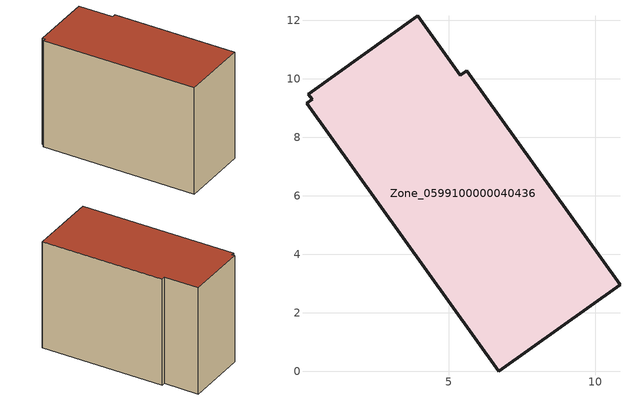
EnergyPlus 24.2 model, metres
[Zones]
Zone_0599100000040436
 floor ground (C_G): 10.85,2.96 6.71,0 0.13,9.16 0.32,9.3 0.19,9.48 3.93,12.16 5.39,10.12 5.61,10.27 z0
 wall outside (C_F): 5.39,10.12 3.93,12.16 0.19,9.48 0.32,9.3 0.13,9.16 6.71,0 10.85,2.96 5.61,10.27 5.39,10.12 z0:8
 roof outside (C_R): 0.32,9.3 0.13,9.16 6.71,0 10.85,2.96 5.61,10.27 5.39,10.12 3.93,12.16 0.19,9.48 z8
[BUILDING]
Pand.0599100000040436: North Axis=0; Terrain=City; Loads Convergence Tolerance Value=0.04; Temperature Convergence Tolerance Value=0.4; Solar Distribution=FullExterior; Maximum Number of Warmup Days=25; Minimum Number of Warmup Days=1
[Site:Location]
Rotterdam.The.Hague.AP_ZH_NLD Design_Conditions: Latitude=51.96; Longitude=4.45; Time Zone=1; Elevation=-4.5
[SITE:GROUNDTEMPERATURE:BUILDINGSURFACE]
18, 18, 18, 18, 18, 18, 18, 18, 18, 18, 18, 18
[MATERIAL] Thermal Absorptance=0.9; Solar Absorptance=0.7; Visible Absorptance=0.7
Name | Roughness | Thickness | Conductivity | Density | Specific Heat
G.TI.1975-1991 | MediumSmooth | 0.15 | 0.288461 | 540 | 1210
F.TI.1975-1991 | Rough | 0.3 | 0.230769 | 1920 | 840
R.TI.1975-1991 | MediumRough | 0.2 | 0.153846 | 1500 | 1000
[CONSTRUCTION]
C_G: G.TI.1975-1991
C_F: F.TI.1975-1991
C_R: R.TI.1975-1991
[ZONE]
Zone_0599100000040436: Type=1; Multiplier=1; Ceiling Height=Autocalculate; Volume=Autocalculate; Floor Area=autocalculate; Part of Total Floor Area=Yes
[ZONEINFILTRATION:DESIGNFLOWRATE]
Infil_Zone_0599100000040436: Zone or ZoneList or Space or SpaceList=Zone_0599100000040436; Schedule=AlwaysOn; Design Flow Rate Calculation Method=Flow/Area; Flow Rate per Floor Area=0.003; Constant Term Coefficient=1; Temperature Term Coefficient=0; Velocity Term Coefficient=0; Velocity Squared Term Coefficient=0
[HVACTEMPLATE:ZONE:IDEALLOADSAIRSYSTEM]
Zone_0599100000040436: Maximum Heating Supply Air Temperature=50; Minimum Cooling Supply Air Temperature=13; Maximum Heating Supply Air Humidity Ratio=0.0156; Minimum Cooling Supply Air Humidity Ratio=0.0077; Heating Limit=NoLimit; Cooling Limit=NoLimit; Dehumidification Control Type=ConstantSensibleHeatRatio; Cooling Sensible Heat Ratio=0.7; Dehumidification Setpoint=60; Humidification Control Type=None; Humidification Setpoint=30; Outdoor Air Method=None; Outdoor Air Flow Rate per Person=0.00944; Outdoor Air Flow Rate per Zone Floor Area=0; Outdoor Air Flow Rate per Zone=0; Demand Controlled Ventilation Type=None; Outdoor Air Economizer Type=NoEconomizer; Heat Recovery Type=None; Sensible Heat Recovery Effectiveness=0.7; Latent Heat Recovery Effectiveness=0.65
[ZONECONTROL:THERMOSTAT]
ThermostatControl_Zone_0599100000040436: Zone or ZoneList=Zone_0599100000040436; Control Type Schedule=DualSetpointControlType; Control 1=Thermostat_Zone_0599100000040436; Temperature Difference Between Cutout And Setpoint=0
[THERMOSTATSETPOINT:DUALSETPOINT]
Thermostat_Zone_0599100000040436: Heating Setpoint Temperature Schedule=HeatingSetpoint_Zone_0599100000040436; Cooling Setpoint Temperature Schedule=CoolingSetpoint_Zone_0599100000040436
[SCHEDULE:COMPACT]
HeatingSetpoint_Zone_0599100000040436: Through: 12/31, For: AllDays, Until: 24:00, 21
CoolingSetpoint_Zone_0599100000040436: Through: 12/31, For: AllDays, Until: 24:00, 24
DualSetpointControlType: Through: 12/31, For: AllDays, Until: 24:00, 4
AlwaysOn: Through: 12/31, For: AllDays, Until: 24:00, 1
